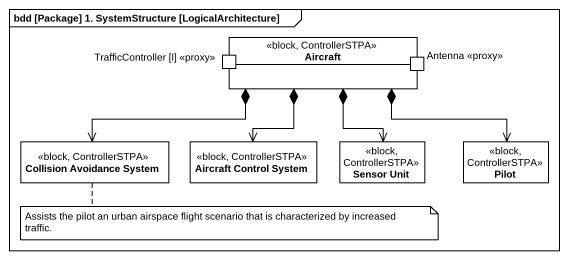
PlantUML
@startuml
mainframe bdd [Package] 1. SystemStructure [LogicalArchitecture]
allowmixing
hide circle
hide empty members
rectangle Aircraft <<block, ControllerSTPA>> {
  port "TrafficController [I] <<proxy>>" as TrafficController_I_proxy
  port "Antenna <<proxy>>" as Antenna_proxy
}
class "Collision Avoidance System" as Collision_Avoidance_System <<block, ControllerSTPA>>
class "Aircraft Control System" as Aircraft_Control_System <<block, ControllerSTPA>>
class "Sensor Unit" as Sensor_Unit <<block, ControllerSTPA>>
class Pilot <<block, ControllerSTPA>>
Aircraft *-left-> Collision_Avoidance_System
Aircraft *--> Aircraft_Control_System
Aircraft *--> Sensor_Unit
Aircraft *-right-> Pilot
note right of Collision_Avoidance_System : Assists the pilot an urban airspace flight scenario that is characterized by increased traffic.
@enduml
